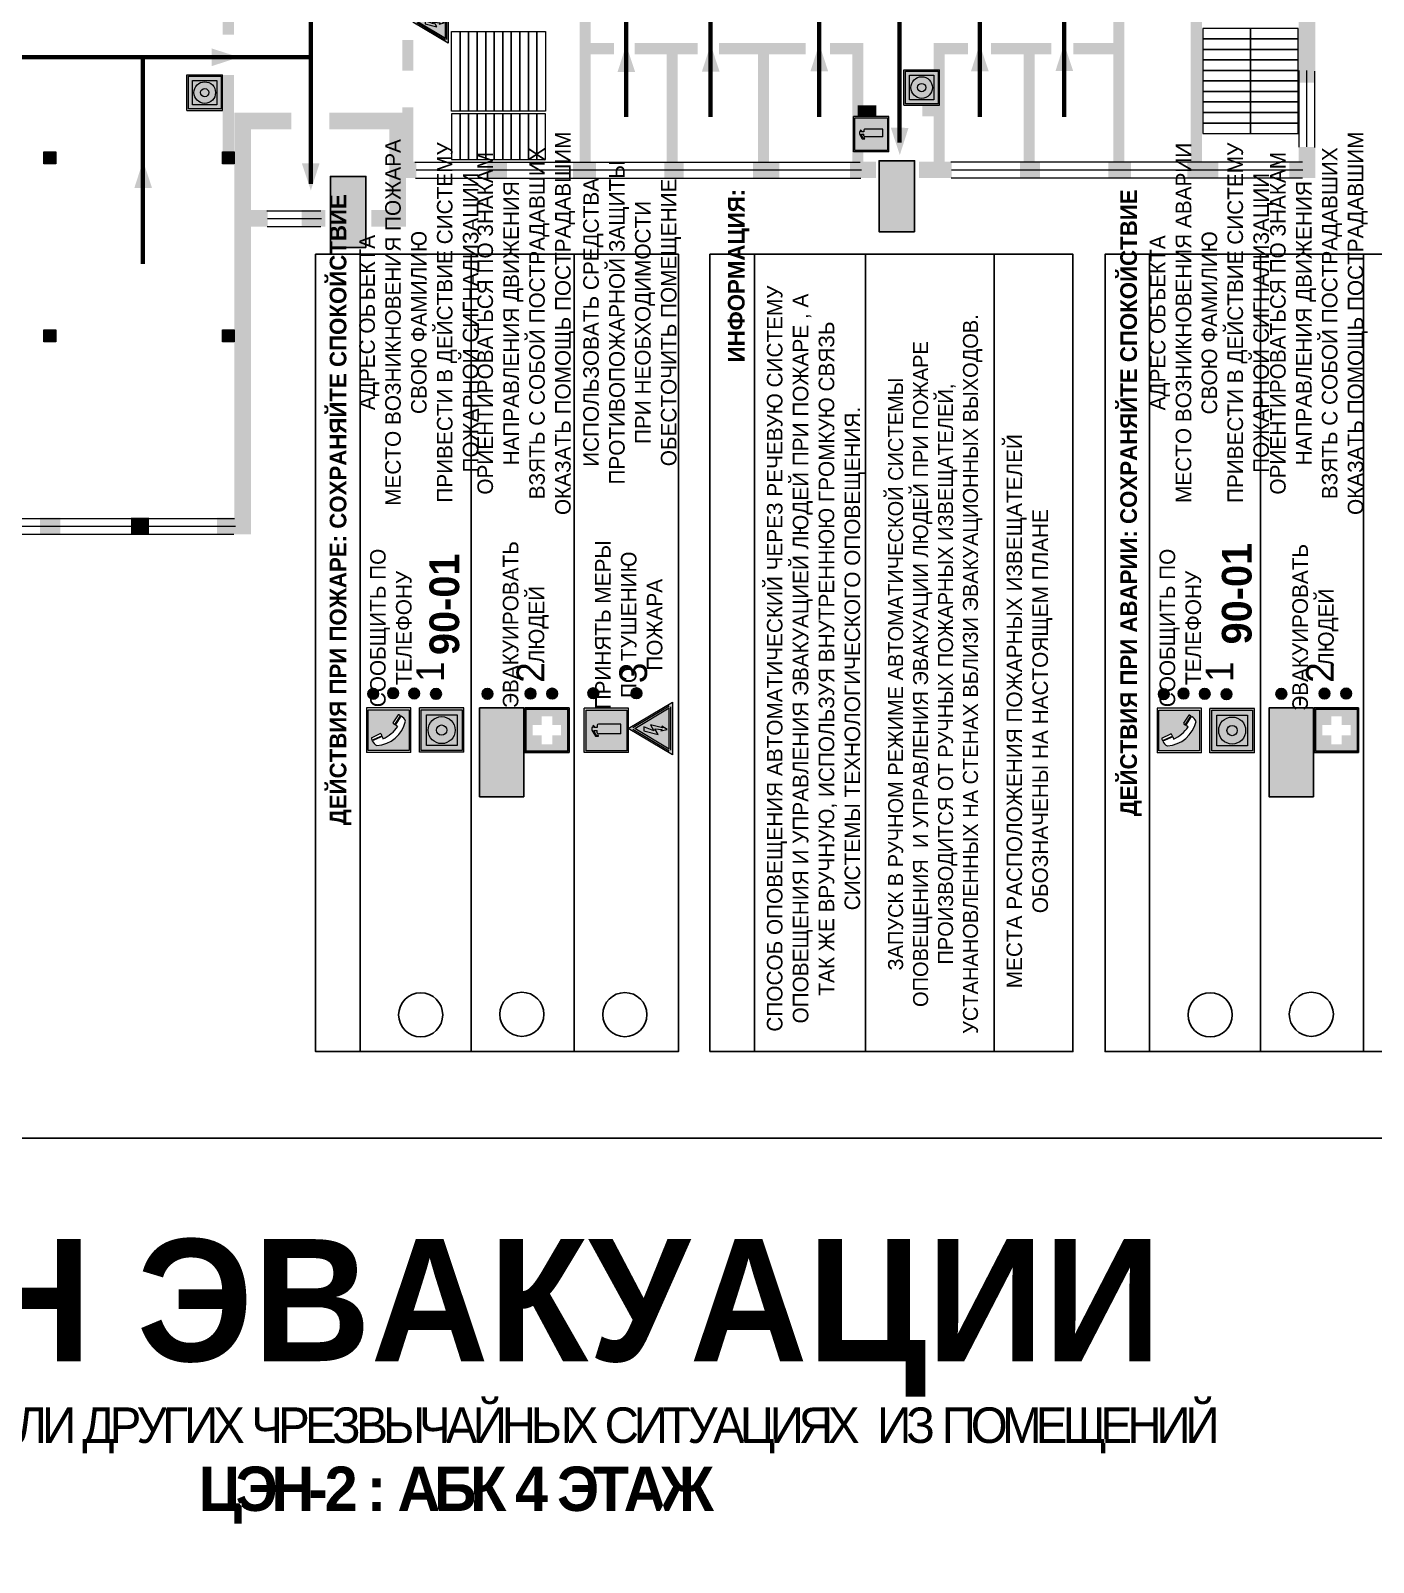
# Model space of a CAD drawing. Header units: millimetres. Extents: x 13810 to 67229, y 12374 to 21950.
# Drawn here: x 23763.9 to 24006, y 15259.1 to 15535.3 of the extents above; entities that cross this region are included whole.
import ezdxf

# ---------------------------------------------------------------- set-up
doc = ezdxf.new("R2010")
doc.units = ezdxf.units.MM
doc.layers.add('План_Штампы', color=7, linetype='Continuous')
doc.styles.add('обычный', font='arial.ttf')

# ---------------------------------------------------------------- blocks, each defined once
blk = doc.blocks.new('A$C54414219')
at = {"true_color": 0xffffff}
h = blk.add_hatch(color=7, dxfattribs=at)
h.paths.add_polyline_path([(2.39, -9.45), (2.39, -18.3), (11.23, -18.3), (11.23, -9.45)], flags=0)
h.paths.add_polyline_path([(10.71, -13.87, -1), (2.92, -13.87, -1)], flags=0)
h.paths.add_polyline_path([(8.3, -13.87, -1), (5.33, -13.87, -1)], flags=0)
h.paths.add_polyline_path([(0.41, -7.47), (0.41, -20.27), (13.21, -20.27), (13.21, -7.47)])
h.paths.add_polyline_path([(0.92, -19.77), (12.71, -19.77), (12.71, -7.98), (0.92, -7.98)], flags=16)
h.paths.add_polyline_path([(11.23, -9.45), (11.23, -18.3), (2.39, -18.3), (2.39, -9.45)], flags=0)
at = {"lineweight": 5}
h = blk.add_hatch(color=242, dxfattribs=at)
h.paths.add_polyline_path([(12.71, -7.98), (0.92, -7.98), (0.92, -19.77), (12.71, -19.77)])
h.paths.add_polyline_path([(11.23, -18.3), (2.39, -18.3), (2.39, -9.45), (11.23, -9.45)], flags=16)
h.paths.add_polyline_path([(10.71, -13.87, -1), (2.92, -13.87, -1)], flags=0)
h.paths.add_polyline_path([(8.3, -13.87, -1), (5.33, -13.87, -1)], flags=0)
at = {"true_color": 0xffffff}
h = blk.add_hatch(color=7, dxfattribs=at)
h.paths.add_polyline_path([(2.39, -9.45), (2.39, -18.3), (11.23, -18.3), (11.23, -9.45)])
h.paths.add_polyline_path([(10.71, -13.87, -1), (2.92, -13.87, -1)], flags=16)
h.paths.add_polyline_path([(8.3, -13.87, -1), (5.33, -13.87, -1)], flags=0)
at = {"lineweight": 5}
h = blk.add_hatch(color=242, dxfattribs=at)
h.paths.add_polyline_path([(2.92, -13.87, 1), (10.71, -13.87, 1)])
h.paths.add_polyline_path([(8.3, -13.87, -1), (5.33, -13.87, -1)], flags=16)
at = {"color": 242, "lineweight": 5}
for p, q in [((0.41, -20.27), (0.41, -7.47)), ((0.41, -7.47), (13.21, -7.47)), ((0.41, -7.47), (13.21, -7.47)), ((13.21, -20.27), (13.21, -7.47)), ((0.41, -20.27), (13.21, -20.27))]:
    blk.add_line(p, q, dxfattribs=at)
for points in [[(0.92, -7.98), (12.71, -7.98), (12.71, -19.77), (0.92, -19.77)], [(2.39, -9.45), (11.23, -9.45), (11.23, -18.3), (2.39, -18.3)]]:
    blk.add_lwpolyline(points, close=True, dxfattribs=at)
for radius in [3.89, 1.49]:
    blk.add_circle((6.81, -13.87), radius, dxfattribs=at)
blk = doc.blocks.new('A$C3E6D3DDE')
at = {"lineweight": 5}
h = blk.add_hatch(color=40, dxfattribs=at)
h.paths.add_polyline_path([(24.1, 1.45), (16.46, -11.35), (31.74, -11.35)])
h.paths.add_polyline_path([(24.09, -0.46), (30.03, -10.41), (18.14, -10.41)], flags=16)
h.paths.add_polyline_path([(24.54, -3.08), (23.41, -6.02), (25.13, -5.01), (24.33, -8.5), (24.82, -8.27), (23.79, -9.86), (23.4, -8.04), (23.8, -8.43), (24.04, -6.29), (22.39, -7.25), (23.44, -3.08)], flags=0)
h = blk.add_hatch(color=256, dxfattribs=at)
h.paths.add_polyline_path([(24.37, 0.03, 0.567511), (23.82, 0.03), (17.59, -10.4, 0.582454), (17.86, -10.88), (30.32, -10.88, 0.582149), (30.6, -10.4)])
h.paths.add_polyline_path([(24.09, -0.46), (18.14, -10.41), (30.03, -10.41)], flags=16)
h.paths.add_polyline_path([(24.54, -3.08), (23.41, -6.02), (25.13, -5.01), (24.33, -8.5), (24.82, -8.27), (23.79, -9.86), (23.4, -8.04), (23.8, -8.43), (24.04, -6.29), (22.39, -7.25), (23.44, -3.08)], flags=0)
h = blk.add_hatch(color=40, dxfattribs=at)
h.paths.add_polyline_path([(24.09, -0.46), (18.14, -10.41), (30.03, -10.41)])
h.paths.add_polyline_path([(24.82, -8.27), (23.79, -9.86), (23.4, -8.04), (23.8, -8.43), (24.04, -6.29), (22.39, -7.25), (23.44, -3.08), (24.54, -3.08), (23.41, -6.02), (25.13, -5.01), (24.33, -8.5)], flags=16)
at = {"color": 40, "lineweight": 5}
for p, q in [((16.46, -11.35), (24.1, 1.45)), ((24.1, 1.45), (31.74, -11.35))]:
    blk.add_line(p, q, dxfattribs=at)
at = {"lineweight": 5}
for p, q in [((17.59, -10.4), (23.82, 0.03)), ((24.37, 0.03), (30.6, -10.4)), ((18.14, -10.41), (24.09, -0.46)), ((23.44, -3.08), (22.39, -7.25)), ((23.41, -6.02), (24.54, -3.08)), ((24.54, -3.08), (23.44, -3.08)), ((24.09, -0.46), (30.03, -10.41)), ((22.39, -7.25), (24.04, -6.29)), ((23.8, -8.43), (23.4, -8.04)), ((23.4, -8.04), (23.79, -9.86)), ((25.13, -5.01), (23.41, -6.02)), ((23.79, -9.86), (24.82, -8.27)), ((24.04, -6.29), (23.8, -8.43)), ((24.33, -8.5), (25.13, -5.01)), ((24.82, -8.27), (24.33, -8.5)), ((17.86, -10.88), (30.32, -10.88)), ((18.14, -10.41), (30.03, -10.41))]:
    blk.add_line(p, q, dxfattribs=at)
at = {"color": 50, "lineweight": 5}
blk.add_line((31.74, -11.35), (16.46, -11.35), dxfattribs=at)
blk = doc.blocks.new('A$C456E1F9C')
at = {"lineweight": 5}
h = blk.add_hatch(color=242, dxfattribs=at)
h.paths.add_polyline_path([(0.51, -1.47), (0.51, -13.26), (12.29, -13.26), (12.29, -1.47)])
h.paths.add_polyline_path([(5.42, -4.95, -0.254479), (4.78, -5.4), (3.52, -2.53, -0.209735), (4.23, -2.4)], flags=16)
h.paths.add_polyline_path([(8.53, -8.6), (10.87, -10.17), (10.54, -10.76), (8.03, -9.13, -0.192251)], flags=16)
h.paths.add_polyline_path([(4.61, -5.49, 0.005518), (3.87, -5.72, 0.128647), (7.49, -10.01, 0.00809), (7.83, -9.33), (10.47, -10.97, -0.16736), (8.99, -12.25, -0.327862), (1.95, -3.95, -0.166952), (3.36, -2.62)], flags=16)
at = {"color": 242, "lineweight": 5}
for p, q in [((0, -13.77), (0, -0.97)), ((12.8, -0.97), (0, -0.97)), ((4.61, -5.49), (3.36, -2.62)), ((3.52, -2.53), (4.78, -5.4)), ((4.23, -2.4), (5.42, -4.95)), ((12.8, -13.77), (12.8, -0.97)), ((10.81, -10.12), (8.53, -8.6)), ((7.83, -9.33), (10.47, -10.97)), ((8.03, -9.13), (10.54, -10.76)), ((10.54, -10.76), (10.8, -10.3)), ((10.8, -10.3), (10.81, -10.12)), ((0, -13.77), (12.8, -13.77))]:
    blk.add_line(p, q, dxfattribs=at)
blk.add_lwpolyline([(0.51, -1.47), (12.29, -1.47), (12.29, -13.26), (0.51, -13.26)], close=True, dxfattribs=at)
for centre, radius, start, end in [((4.59, -5.34), 2.99, 114.2845, 152.1974), ((11.12, -3.31), 9.19, 183.9915, 256.6009), ((4.02, -3.27), 0.891, 76.3284, 123.7092), ((14.98, -39.1), 35.17, 107.1487, 108.4135), ((13.86, -0.94), 11.08, 205.5536, 234.8762), ((4.68, -4.59), 0.824, 276.9621, 334.0723), ((8.94, -9.5), 0.989, 114.4092, 157.9388), ((-13.31, 0.8), 23.44, 332.5487, 334.4027), ((7.87, -9.46), 3, 291.9291, 329.9329)]:
    blk.add_arc(centre, radius, start, end, dxfattribs=at)
blk = doc.blocks.new('A$C32E8229D')
at = {"true_color": 0xffffff}
blk.add_hatch(color=7, dxfattribs=at).paths.add_polyline_path([(0, 0), (0, -8), (16, -8), (16, 0)])
h = blk.add_hatch(color=126)
h.paths.add_polyline_path([(0.2, -0.2), (15.8, -0.2), (15.8, -7.8), (0.2, -7.8)])
h.paths.add_polyline_path([(13.49, -2.05), (12.08, -2.05), (11.37, -2.63, 0.162397), (11.29, -2.84), (11.29, -3.63), (10.35, -3.63), (10.35, -4.05), (11.68, -4.05), (11.68, -3.48), (12.26, -4.28), (11.29, -5.1), (11.29, -6.78), (11.85, -6.78), (11.85, -5.44), (12.8, -4.64), (12.8, -5.94), (14.46, -5.94), (14.46, -5.39), (13.45, -5.39), (13.45, -3.97), (12.46, -2.59), (13.15, -2.59), (13.69, -3.34), (14.18, -3)], flags=16)
h.paths.add_polyline_path([(10.74, -1.82, 1), (11.8, -1.82, 1)], flags=16)
h.paths.add_polyline_path([(9.39, -3.59), (5.99, -3.59), (6.56, -3.03), (5.91, -3.03), (5.1, -3.83), (5.91, -4.64), (6.56, -4.64), (5.99, -4.09), (9.39, -4.09)], flags=16)
h.paths.add_polyline_path([(4.29, -1.08), (1.72, -1.08), (1.72, -6.6), (4.29, -6.6)], flags=16)
at = {"color": 126}
blk.add_lwpolyline([(16, -8), (0, -8), (0, 0), (16, 0)], close=True, dxfattribs=at)
blk = doc.blocks.new('A$C18900ED3')
h = blk.add_hatch(color=126)
h.paths.add_polyline_path([(-0.18, -0.18), (-7.02, -0.18), (-7.02, -7.02), (-0.18, -7.02)])
h.paths.add_polyline_path([(-5.89, -4.46), (-5.89, -2.77), (-4.46, -2.77), (-4.46, -1.31), (-2.77, -1.31), (-2.77, -2.77), (-1.33, -2.77), (-1.33, -4.46), (-2.77, -4.46), (-2.77, -5.89), (-4.46, -5.89), (-4.46, -4.46)], flags=16)
at = {"color": 126}
for p, q in [((-7.2, 0), (-7.2, -7.2)), ((0, 0), (-7.2, 0)), ((0, -7.2), (0, 0)), ((-7.02, -7.02), (-7.02, -0.18)), ((-7.02, -0.18), (-0.18, -0.18)), ((-0.18, -0.18), (-0.18, -7.02)), ((-7.2, -7.2), (0, -7.2)), ((-0.18, -7.02), (-7.02, -7.02))]:
    blk.add_line(p, q, dxfattribs=at)
blk = doc.blocks.new('A$C3AD82952')
at = {"true_color": 0xf5f5ff}
h = blk.add_hatch(color=7, dxfattribs=at)
h.dxf.hatch_style = 1
h.paths.add_polyline_path([(8.21, 8.73, 0.414214), (7.89, 9.05), (7.22, 9.05), (7.22, 9.92), (7.59, 9.92, 1), (7.57, 10.36), (7.22, 10.36), (7.22, 10.6), (6.43, 10.6), (6.43, 10.36), (6.01, 10.36), (4.74, 9.59), (4.74, 8.69), (4.98, 8.73), (4.98, 9.26), (6.12, 9.91), (6.43, 9.91), (6.43, 9.05), (5.76, 9.05, 0.414214), (5.44, 8.73), (5.44, 2.2), (8.21, 2.2)], flags=0)
h.paths.add_polyline_path([(12.8, 12.8), (0, 12.8), (0, 0), (12.8, 0)])
h.paths.add_polyline_path([(0.51, 12.29), (12.29, 12.29), (12.29, 0.51), (0.51, 0.51)], flags=16)
h.paths.add_polyline_path([(4.74, 9.59), (6.01, 10.36), (6.43, 10.36), (6.43, 10.6), (7.22, 10.6), (7.22, 10.36), (7.59, 10.36, -0.94586), (7.59, 9.92), (7.22, 9.92), (7.22, 9.05), (7.89, 9.05, -0.414214), (8.21, 8.73), (8.21, 2.2), (5.44, 2.2), (5.44, 8.73, -0.414214), (5.76, 9.05), (6.43, 9.05), (6.43, 9.91), (6.12, 9.91), (4.98, 9.26), (4.98, 8.73), (4.74, 8.69)], flags=0)
h = blk.add_hatch(color=242)
h.dxf.hatch_style = 1
h.paths.add_polyline_path([(12.29, 12.29), (0.51, 12.29), (0.51, 0.51), (12.29, 0.51)])
h.paths.add_polyline_path([(4.74, 8.69), (4.74, 9.59), (6.01, 10.36), (6.43, 10.36), (6.43, 10.6), (7.22, 10.6), (7.22, 10.36), (7.59, 10.36, -0.94586), (7.59, 9.92), (7.22, 9.92), (7.22, 9.05), (7.89, 9.05, -0.414214), (8.21, 8.73), (8.21, 2.2), (5.44, 2.2), (5.44, 8.73, -0.414214), (5.76, 9.05), (6.43, 9.05), (6.43, 9.91), (6.12, 9.91), (4.98, 9.26), (4.98, 8.73)], flags=16)
h = blk.add_hatch(color=7, dxfattribs=at)
h.dxf.hatch_style = 1
h.paths.add_polyline_path([(8.21, 8.73, 0.414214), (7.89, 9.05), (7.22, 9.05), (7.22, 9.92), (7.59, 9.92, 1), (7.57, 10.36), (7.22, 10.36), (7.22, 10.6), (6.43, 10.6), (6.43, 10.36), (6.01, 10.36), (4.74, 9.59), (4.74, 8.69), (4.98, 8.73), (4.98, 9.26), (6.12, 9.91), (6.43, 9.91), (6.43, 9.05), (5.76, 9.05, 0.414214), (5.44, 8.73), (5.44, 2.2), (8.21, 2.2)])
at = {"color": 242, "lineweight": 5}
for p, q in [((0, 0), (0, 12.8)), ((0, 12.8), (12.8, 12.8)), ((6.01, 10.36), (4.74, 9.59)), ((4.74, 9.59), (4.74, 8.69)), ((4.98, 9.26), (6.12, 9.91)), ((4.98, 8.73), (4.98, 9.26)), ((5.76, 9.05), (6.43, 9.05)), ((6.01, 10.36), (6.43, 10.36)), ((6.12, 9.91), (6.43, 9.91)), ((7.22, 10.6), (6.43, 10.6)), ((6.43, 10.6), (6.43, 10.36)), ((6.43, 9.91), (6.43, 9.05)), ((7.22, 10.36), (7.22, 10.6)), ((7.59, 10.36), (7.22, 10.36)), ((7.22, 9.05), (7.22, 9.92)), ((7.59, 9.92), (7.22, 9.92)), ((7.89, 9.05), (7.22, 9.05)), ((12.8, 0), (12.8, 12.8)), ((4.74, 8.69), (4.98, 8.73)), ((5.44, 2.2), (5.44, 8.73)), ((8.21, 2.2), (8.21, 8.73)), ((0, 0), (12.8, 0)), ((5.44, 2.2), (8.21, 2.2))]:
    blk.add_line(p, q, dxfattribs=at)
blk.add_lwpolyline([(0.51, 12.29), (12.29, 12.29), (12.29, 0.51), (0.51, 0.51)], close=True, dxfattribs=at)
for centre, radius, start, end in [((5.76, 8.73), 0.32, 90, 180), ((7.58, 10.14), 0.223, 273.1875, 86.8125), ((7.89, 8.73), 0.32, 0, 90)]:
    blk.add_arc(centre, radius, start, end, dxfattribs=at)
blk = doc.blocks.new('A$C7B4425F7')
at = {"true_color": 0xffffff}
blk.add_hatch(color=7, dxfattribs=at).paths.add_polyline_path([(0, 0), (-16, 0), (-16, -8), (0, -8)])
h = blk.add_hatch(color=126)
h.paths.add_polyline_path([(-0.2, -0.2), (-15.8, -0.2), (-15.8, -7.8), (-0.2, -7.8)])
h.paths.add_polyline_path([(-11.76, -2.03), (-11.76, -3.66), (-11.17, -3.66, -0.568275), (-11.17, -6.18), (-12.58, -6.18), (-12.58, -2.03)], flags=16)
h.paths.add_polyline_path([(-13.33, -4.12, -0.495768), (-13.59, -6.18), (-15.03, -6.18), (-15.03, -2.03), (-13.59, -2.03, -0.487973)], flags=16)
h.paths.add_polyline_path([(-10.25, -2.03), (-9.48, -2.03), (-9.48, -6.18), (-10.25, -6.18)], flags=16)
h.paths.add_polyline_path([(-13.84, -3.69), (-14.24, -3.69), (-14.24, -3.03), (-13.9, -3.03, -0.692621)], flags=0)
h.paths.add_polyline_path([(-9.15, -2.03), (-8.4, -2.03), (-8.04, -3.07), (-7.68, -2.03), (-6.93, -2.03), (-7.64, -4.1), (-6.93, -6.18), (-7.68, -6.18), (-8.04, -5.14), (-8.4, -6.18), (-9.15, -6.18), (-8.44, -4.1)], flags=16)
h.paths.add_polyline_path([(-11.76, -4.46), (-11.42, -4.46, -0.692621), (-11.36, -5.12), (-11.76, -5.12)], flags=0)
h.paths.add_polyline_path([(-13.9, -5.2), (-14.24, -5.2), (-14.24, -4.55), (-13.84, -4.55, -0.708038)], flags=0)
edge = h.paths.add_edge_path(flags=16)
edge.add_ellipse((-5.51, -4.08), major_axis=(0, 2.05), ratio=0.586184, start_angle=0, end_angle=360)
edge = h.paths.add_edge_path(flags=0)
edge.add_ellipse((-5.51, -4.08), major_axis=(0, 1.14), ratio=0.454828, start_angle=0, end_angle=360)
h.paths.add_polyline_path([(-4.13, -4.96, 0.377264), (-3.48, -4.52, 0.0555), (-3.16, -2.03), (-1.66, -2.03), (-1.66, -4.96), (-0.96, -4.96), (-0.96, -7.01), (-1.75, -7.01), (-1.75, -6.18), (-3.3, -6.18), (-3.3, -7.02), (-4.13, -7.02)], flags=16)
h.paths.add_polyline_path([(-2.73, -2.91), (-2.28, -2.91), (-2.28, -4.96), (-3.05, -4.96, 0.079136)], flags=0)
at = {"color": 126}
blk.add_lwpolyline([(-16, -8), (0, -8), (0, 0), (-16, 0)], close=True, dxfattribs=at)

msp = doc.modelspace()

# ---------------------------------------------------------------- hatches: boundary and pattern name
at = {"lineweight": 0}
h = msp.add_hatch(color=256, dxfattribs=at)
h.dxf.hatch_style = 1
h.paths.add_polyline_path([(23768.42, 15513.45), (23766.27, 15513.45), (23766.27, 15511.29), (23768.42, 15511.29)])
h = msp.add_hatch(color=256, dxfattribs=at)
h.dxf.hatch_style = 1
h.paths.add_polyline_path([(23800.6, 15513.45), (23798.44, 15513.45), (23798.44, 15511.29), (23800.6, 15511.29)])
h = msp.add_hatch(color=256, dxfattribs=at)
h.dxf.hatch_style = 1
h.paths.add_polyline_path([(23768.42, 15481.35), (23766.27, 15481.35), (23766.27, 15479.2), (23768.42, 15479.2)])
h = msp.add_hatch(color=256, dxfattribs=at)
h.dxf.hatch_style = 1
h.paths.add_polyline_path([(23800.6, 15481.35), (23798.44, 15481.35), (23798.44, 15479.2), (23800.6, 15479.2)])
h = msp.add_hatch(color=256, dxfattribs=at)
h.dxf.hatch_style = 1
h.paths.add_polyline_path([(23825.65, 15414.77, 1), (23825.65, 15416.7, 1)])
h = msp.add_hatch(color=256, dxfattribs=at)
h.dxf.hatch_style = 1
h.paths.add_polyline_path([(23829.23, 15414.88, 1), (23829.23, 15416.81, 1)])
h = msp.add_hatch(color=256, dxfattribs=at)
h.dxf.hatch_style = 1
h.paths.add_polyline_path([(23833.04, 15414.84, 1), (23833.04, 15416.77, 1)])
h = msp.add_hatch(color=256, dxfattribs=at)
h.dxf.hatch_style = 1
h.paths.add_polyline_path([(23836.97, 15414.76, 1), (23836.97, 15416.69, 1)])
h = msp.add_hatch(color=256, dxfattribs=at)
h.dxf.hatch_style = 1
h.paths.add_polyline_path([(23846.24, 15414.77, 1), (23846.24, 15416.7, 1)])
h = msp.add_hatch(color=256, dxfattribs=at)
h.dxf.hatch_style = 1
h.paths.add_polyline_path([(23854.02, 15414.81, 1), (23854.02, 15416.74, 1)])
h = msp.add_hatch(color=256, dxfattribs=at)
h.dxf.hatch_style = 1
h.paths.add_polyline_path([(23857.92, 15414.8, 1), (23857.92, 15416.73, 1)])
h = msp.add_hatch(color=256, dxfattribs=at)
h.dxf.hatch_style = 1
h.paths.add_polyline_path([(23865.34, 15414.86, 1), (23865.34, 15416.79, 1)])
h = msp.add_hatch(color=256, dxfattribs=at)
h.dxf.hatch_style = 1
h.paths.add_polyline_path([(23873.11, 15414.87, 1), (23873.11, 15416.8, 1)])
h = msp.add_hatch(color=256, dxfattribs=at)
h.dxf.hatch_style = 1
h.paths.add_polyline_path([(23968.2, 15414.71, 1), (23968.2, 15416.64, 1)])
h = msp.add_hatch(color=256, dxfattribs=at)
h.dxf.hatch_style = 1
h.paths.add_polyline_path([(23971.78, 15414.81, 1), (23971.78, 15416.74, 1)])
h = msp.add_hatch(color=256, dxfattribs=at)
h.dxf.hatch_style = 1
h.paths.add_polyline_path([(23975.59, 15414.77, 1), (23975.59, 15416.71, 1)])
h = msp.add_hatch(color=256, dxfattribs=at)
h.dxf.hatch_style = 1
h.paths.add_polyline_path([(23979.52, 15414.69, 1), (23979.52, 15416.62, 1)])
h = msp.add_hatch(color=256, dxfattribs=at)
h.dxf.hatch_style = 1
h.paths.add_polyline_path([(23989.41, 15414.78, 1), (23989.41, 15416.71, 1)])
h = msp.add_hatch(color=256, dxfattribs=at)
h.dxf.hatch_style = 1
h.paths.add_polyline_path([(23997.19, 15414.82, 1), (23997.19, 15416.75, 1)])
h = msp.add_hatch(color=256, dxfattribs=at)
h.dxf.hatch_style = 1
h.paths.add_polyline_path([(24001.09, 15414.81, 1), (24001.09, 15416.74, 1)])

# ---------------------------------------------------------------- linework, layer by layer
at = {"color": 126, "lineweight": 0, "true_color": 0x008754}
for points in [[(23537.02, 15730.63), (24137.02, 15730.63), (24137.02, 15335.63), (23537.02, 15335.63)], [(23537.02, 15335.63), (24137.02, 15335.63), (24137.02, 14940.63), (23537.02, 14940.63)]]:
    msp.add_lwpolyline(points, close=True, dxfattribs=at)
at = {"color": 126, "lineweight": 100, "true_color": 0x008754}
for points in [[(23870.04, 15567.82), (23814.4, 15567.82), (23814.4, 15507.71)], [(23920.53, 15515.15), (23920.53, 15539.13), (23871.25, 15539.13), (23871.25, 15519.79)], [(23886.47, 15539.13), (23886.47, 15519.79)], [(23906.06, 15539.13), (23906.06, 15519.79)], [(23935.02, 15539.13), (23935.02, 15519.79)], [(23950.23, 15539.13), (23950.23, 15519.79)], [(23752.44, 15493.25), (23752.44, 15530.53), (23814.4, 15530.53), (23814.4, 15530.53)], [(23784.13, 15530.53), (23784.13, 15493.25)]]:
    msp.add_lwpolyline(points, dxfattribs=at)
at = {"lineweight": 0}
for points, const_width in [([(23863.88, 15544.9), (23863.88, 15509.46), (23863.88, 15532.06), (23869.05, 15532.06)], 2), ([(23974.08, 15544.9), (23974.08, 15509.08)], 2), ([(23764.11, 15544.43), (23799.52, 15544.43), (23799.52, 15534.61)], 2), ([(23951.91, 15532.06), (23960.1, 15532.06), (23960.1, 15537.02), (23960.1, 15510.21)], 2), ([(23994.01, 15538.43), (23994.01, 15525.92)], 3), ([(23831.88, 15533.64), (23831.88, 15528.08)], 2), ([(23872.82, 15532.06), (23884.13, 15532.06)], 2), ([(23879.55, 15532.06), (23879.55, 15510.21)], 2), ([(23887.99, 15532.06), (23903.61, 15532.06)], 2), ([(23896.03, 15532.06), (23896.03, 15510.21)], 2), ([(23908, 15532.06), (23913.03, 15532.06), (23913.03, 15509.73)], 2), ([(23924.66, 15520.84), (23927.72, 15520.84), (23927.72, 15509.7), (23927.72, 15532.06), (23932.93, 15532.06)], 2), ([(23937.07, 15532.06), (23947.96, 15532.06)], 2), ([(23943.95, 15532.06), (23943.95, 15510.51)], 2), ([(23799.52, 15527.32), (23799.52, 15512.6)], 2), ([(23831.88, 15521.5), (23831.88, 15510.71)], 2), ([(23913.03, 15520.84), (23916.38, 15520.84)], 2), ([(23806.59, 15501.46), (23802.13, 15501.46), (23802.13, 15519.02), (23810.9, 15519.02)], 3), ([(23817.74, 15519.02), (23830.03, 15519.02), (23830.03, 15510.21)], 3), ([(23994.01, 15514.33), (23994.01, 15510.21), (23990.87, 15510.21)], 3), ([(23833.4, 15510.21), (23830.03, 15510.21), (23830.03, 15501.46), (23825.31, 15501.46)], 3), ([(23849.78, 15510.21), (23846.21, 15510.21)], 3), ([(23865.84, 15510.21), (23861.7, 15510.21)], 3), ([(23881.62, 15510.21), (23878.14, 15510.21)], 3), ([(23898.88, 15510.21), (23894.16, 15510.21)], 3), ([(23916.3, 15510.21), (23911.62, 15510.21)], 3), ([(23929.93, 15510.21), (23924.04, 15510.21)], 3), ([(23945.9, 15510.21), (23942.27, 15510.21)], 3), ([(23962.27, 15510.21), (23958.23, 15510.21)], 3), ([(23978.02, 15510.21), (23972.43, 15510.21)], 3), ([(23802.13, 15501.46), (23802.13, 15445.97), (23797.45, 15445.97)], 3), ([(23817.01, 15501.46), (23812.77, 15501.46)], 3), ([(23769.25, 15445.97), (23765.58, 15445.97)], 3), ([(23785.2, 15445.97), (23781.96, 15445.97)], 3)]:
    msp.add_lwpolyline(points, dxfattribs=dict(at, const_width=const_width))
for points in [[(23839.77, 15535.18), (23841.31, 15535.18), (23841.31, 15520.77), (23839.77, 15520.77)], [(23841.31, 15535.18), (23842.85, 15535.18), (23842.85, 15520.77), (23841.31, 15520.77)], [(23842.85, 15535.18), (23844.39, 15535.18), (23844.39, 15520.77), (23842.85, 15520.77)], [(23844.39, 15535.18), (23845.93, 15535.18), (23845.93, 15520.77), (23844.39, 15520.77)], [(23845.93, 15535.18), (23847.47, 15535.18), (23847.47, 15520.77), (23845.93, 15520.77)], [(23847.47, 15535.18), (23849.01, 15535.18), (23849.01, 15520.77), (23847.47, 15520.77)], [(23849.01, 15535.18), (23850.55, 15535.18), (23850.55, 15520.77), (23849.01, 15520.77)], [(23850.55, 15535.18), (23852.09, 15535.18), (23852.09, 15520.77), (23850.55, 15520.77)], [(23852.09, 15535.18), (23853.64, 15535.18), (23853.64, 15520.77), (23852.09, 15520.77)], [(23853.64, 15535.18), (23855.18, 15535.18), (23855.18, 15520.77), (23853.64, 15520.77)], [(23855.18, 15535.18), (23856.72, 15535.18), (23856.72, 15520.77), (23855.18, 15520.77)], [(23975.25, 15533.82), (23983.85, 15533.82), (23983.85, 15535.72), (23975.25, 15535.72)], [(23983.85, 15533.82), (23992.44, 15533.82), (23992.44, 15535.72), (23983.85, 15535.72)], [(23975.25, 15531.92), (23983.85, 15531.92), (23983.85, 15533.82), (23975.25, 15533.82)], [(23975.25, 15530.02), (23983.85, 15530.02), (23983.85, 15531.92), (23975.25, 15531.92)], [(23983.85, 15531.92), (23992.44, 15531.92), (23992.44, 15533.82), (23983.85, 15533.82)], [(23983.85, 15530.02), (23992.44, 15530.02), (23992.44, 15531.92), (23983.85, 15531.92)], [(23975.25, 15528.13), (23983.85, 15528.13), (23983.85, 15530.02), (23975.25, 15530.02)], [(23983.85, 15528.13), (23992.44, 15528.13), (23992.44, 15530.02), (23983.85, 15530.02)], [(23975.25, 15526.23), (23983.85, 15526.23), (23983.85, 15528.13), (23975.25, 15528.13)], [(23983.85, 15526.23), (23992.44, 15526.23), (23992.44, 15528.13), (23983.85, 15528.13)], [(23975.25, 15524.33), (23983.85, 15524.33), (23983.85, 15526.23), (23975.25, 15526.23)], [(23975.25, 15522.44), (23983.85, 15522.44), (23983.85, 15524.33), (23975.25, 15524.33)], [(23983.85, 15524.33), (23992.44, 15524.33), (23992.44, 15526.23), (23983.85, 15526.23)], [(23983.85, 15522.44), (23992.44, 15522.44), (23992.44, 15524.33), (23983.85, 15524.33)], [(23975.25, 15520.54), (23983.85, 15520.54), (23983.85, 15522.44), (23975.25, 15522.44)], [(23983.85, 15520.54), (23992.44, 15520.54), (23992.44, 15522.44), (23983.85, 15522.44)], [(23839.77, 15512.07), (23841.31, 15512.07), (23841.31, 15520.33), (23839.77, 15520.33)], [(23841.31, 15512.07), (23842.85, 15512.07), (23842.85, 15520.33), (23841.31, 15520.33)], [(23842.85, 15512.07), (23844.39, 15512.07), (23844.39, 15520.33), (23842.85, 15520.33)], [(23844.39, 15512.07), (23845.93, 15512.07), (23845.93, 15520.33), (23844.39, 15520.33)], [(23845.93, 15512.07), (23847.47, 15512.07), (23847.47, 15520.33), (23845.93, 15520.33)], [(23847.47, 15512.07), (23849.01, 15512.07), (23849.01, 15520.33), (23847.47, 15520.33)], [(23849.01, 15512.07), (23850.55, 15512.07), (23850.55, 15520.33), (23849.01, 15520.33)], [(23850.55, 15512.07), (23852.09, 15512.07), (23852.09, 15520.33), (23850.55, 15520.33)], [(23852.09, 15512.07), (23853.64, 15512.07), (23853.64, 15520.33), (23852.09, 15520.33)], [(23853.64, 15512.07), (23855.18, 15512.07), (23855.18, 15520.33), (23853.64, 15520.33)], [(23855.18, 15512.07), (23856.72, 15512.07), (23856.72, 15520.33), (23855.18, 15520.33)], [(23975.25, 15518.64), (23983.85, 15518.64), (23983.85, 15520.54), (23975.25, 15520.54)], [(23975.25, 15516.74), (23983.85, 15516.74), (23983.85, 15518.64), (23975.25, 15518.64)], [(23983.85, 15518.64), (23992.44, 15518.64), (23992.44, 15520.54), (23983.85, 15520.54)], [(23983.85, 15516.74), (23992.44, 15516.74), (23992.44, 15518.64), (23983.85, 15518.64)], [(23766.27, 15513.45), (23768.42, 15513.45), (23768.42, 15511.29), (23766.27, 15511.29)], [(23798.44, 15513.45), (23800.6, 15513.45), (23800.6, 15511.29), (23798.44, 15511.29)], [(23766.27, 15481.35), (23768.42, 15481.35), (23768.42, 15479.2), (23766.27, 15479.2)], [(23798.44, 15481.35), (23800.6, 15481.35), (23800.6, 15479.2), (23798.44, 15479.2)]]:
    msp.add_lwpolyline(points, close=True, dxfattribs=at)
for points in [[(23992.62, 15514.3), (23992.62, 15528.09)], [(23994.01, 15514.33), (23994.01, 15528.12)], [(23995.43, 15514.22), (23995.43, 15528)], [(23833.15, 15511.61), (23913.46, 15511.61)], [(23833.4, 15510.21), (23913.71, 15510.21)], [(23929.83, 15511.65), (23993.2, 15511.65)], [(23929.93, 15510.21), (23993.3, 15510.21)], [(23833.29, 15508.71), (23913.6, 15508.71)], [(23929.88, 15508.74), (23993.24, 15508.74)], [(23806.48, 15502.79), (23816.2, 15502.79)], [(23806.5, 15500.02), (23816.22, 15500.02)], [(23806.59, 15501.46), (23816.32, 15501.46)], [(23640.42, 15447.35), (23800.61, 15447.35)], [(23640.34, 15444.54), (23800.54, 15444.54)], [(23640.6, 15445.97), (23800.79, 15445.97)]]:
    msp.add_lwpolyline(points, dxfattribs=at)
for points in [[(23823.29, 15351.23), (23823.29, 15495), (23815.24, 15495), (23815.24, 15351.23)], [(23823.29, 15351.23), (23823.29, 15495), (23880.69, 15495), (23880.69, 15351.23)], [(23965.66, 15351.23), (23965.66, 15495), (23957.61, 15495), (23957.61, 15351.23)], [(23965.66, 15351.23), (23965.66, 15495), (24023.06, 15495), (24023.06, 15351.23)]]:
    msp.add_lwpolyline(points, close=True)
for points in [[(23843.29, 15409.65), (23843.29, 15351.23), (23843.29, 15495)], [(23861.86, 15409.65), (23861.86, 15351.23), (23861.86, 15495)], [(23985.66, 15409.65), (23985.66, 15351.23), (23985.66, 15495)], [(24004.23, 15409.65), (24004.23, 15351.23), (24004.23, 15495)]]:
    msp.add_lwpolyline(points)
at = {"color": 0}
msp.add_lwpolyline([(23886.36, 15351.23), (23886.36, 15495), (23951.81, 15495), (23951.81, 15351.23)], close=True, dxfattribs=at)
for points in [[(23894.41, 15351.23), (23894.41, 15495)], [(23914.4, 15351.23), (23914.4, 15495)], [(23937.65, 15351.23), (23937.65, 15495)]]:
    msp.add_lwpolyline(points, dxfattribs=at)
for centre, radius in [((23825.65, 15415.74), 0.966), ((23829.23, 15415.84), 0.966), ((23833.04, 15415.8), 0.966), ((23836.97, 15415.72), 0.966), ((23846.24, 15415.73), 0.966), ((23854.02, 15415.77), 0.966), ((23857.92, 15415.77), 0.966), ((23865.34, 15415.83), 0.966), ((23873.11, 15415.83), 0.966), ((23968.2, 15415.67), 0.966), ((23971.78, 15415.78), 0.966), ((23975.59, 15415.74), 0.966), ((23979.52, 15415.66), 0.966), ((23989.41, 15415.74), 0.966), ((23997.19, 15415.78), 0.966), ((24001.09, 15415.78), 0.966), ((23834.21, 15357.86), 3.98), ((23852.44, 15357.95), 3.98), ((23871.02, 15357.89), 3.98), ((23976.58, 15357.86), 3.98), ((23994.81, 15357.95), 3.98)]:
    msp.add_circle(centre, radius)
at = {"layer": 'План_Штампы', "color": 126, "true_color": 0x008754}
for points in [[(23796.53, 15528.9), (23796.54, 15532.09), (23801.44, 15530.52)], [(23872.89, 15527.82), (23869.7, 15527.82), (23871.27, 15532.72)], [(23888.11, 15527.9), (23884.92, 15527.91), (23886.5, 15532.81)], [(23907.69, 15527.98), (23904.5, 15527.99), (23906.07, 15532.88)], [(23936.63, 15527.97), (23933.44, 15527.98), (23935.02, 15532.87)], [(23951.87, 15528.02), (23948.68, 15528.03), (23950.25, 15532.92)], [(23918.99, 15517.79), (23922.18, 15517.78), (23920.61, 15512.89)], [(23785.76, 15506.92), (23782.57, 15506.92), (23784.15, 15511.82)], [(23812.78, 15511.38), (23815.97, 15511.38), (23814.4, 15506.48)]]:
    msp.add_solid(points, dxfattribs=at)

# ---------------------------------------------------------------- block references
at = {"rotation": 90}
for name, p, xscale, yscale, zscale in [('A$C3E6D3DDE', (23833.5, 15524.8), 0.5, 0.5, 0.5), ('A$C3AD82952', (23918.63, 15513.43), 0.5, 0.5, 0.5), ('A$C456E1F9C', (23823.83, 15405.18), 0.625, 0.625, 0.625), ('A$C54414219', (23829.32, 15404.93), 0.625, 0.625, 0.625), ('A$C18900ED3', (23852.97, 15413.18), 1.111111111007631, 1.111111111007631, 1.111111111007631), ('A$C3E6D3DDE', (23872.51, 15394.42), 0.625, 0.625, 0.625), ('A$C18900ED3', (23995.34, 15413.18), 1.111111111007631, 1.111111111007631, 1.111111111007631), ('A$C3AD82952', (23871.7, 15405.13), 0.625, 0.625, 0.625), ('A$C456E1F9C', (23966.38, 15405.12), 0.625, 0.625, 0.625), ('A$C54414219', (23971.87, 15404.86), 0.625, 0.625, 0.625)]:
    msp.add_blockref(name, p, dxfattribs=dict(at, xscale=xscale, yscale=yscale, zscale=zscale))
at = {"xscale": 0.5, "yscale": 0.5, "zscale": 0.5}
for p in [(23791.86, 15531.07), (23921.15, 15531.98)]:
    msp.add_blockref('A$C54414219', p, dxfattribs=at)
at = {"xscale": -1, "rotation": 90}
for p in [(23844.82, 15413.18), (23987.19, 15413.18)]:
    msp.add_blockref('A$C32E8229D', p, dxfattribs=at)
at = {"layer": 'План_Штампы', "xscale": 0.8, "yscale": 0.8, "zscale": 0.8, "rotation": 90}
for p in [(23916.86, 15511.85), (23817.92, 15509.02)]:
    msp.add_blockref('A$C7B4425F7', p, dxfattribs=at)

# ---------------------------------------------------------------- texts
at = {"lineweight": 0, "attachment_point": 5, "rotation": 90, "style": 'обычный'}
for s, insert, char_height, width in [('\\pi-8.4,l8.4,t8.4;{\\fProxima Nova Rg|b0|i0|c204|p2;АДРЕС ОБЪЕКТА\\PМЕСТО ВОЗНИКНОВЕНИЯ ПОЖАРА \\PСВОЮ ФАМИЛИЮ\\PПРИВЕСТИ В ДЕЙСТВИЕ СИСТЕМУ \\PПОЖАРНОЙ СИГНАЛИЗАЦИИ}', (23834.28, 15482.69), 2.8, 126.6484), ('\\pi-8.4,l8.4,t8.4;{\\fProxima Nova Rg|b0|i0|c204|p2;ОРИЕНТИРОВАТЬСЯ ПО ЗНАКАМ \\PНАПРАВЛЕНИЯ ДВИЖЕНИЯ\\PВЗЯТЬ С СОБОЙ ПОСТРАДАВШИХ\\PОКАЗАТЬ ПОМОЩЬ ПОСТРАДАВШИМ}', (23853.25, 15482.54), 2.8, 126.6484), ('\\pi-8.4,l8.4,t8.4;{\\fProxima Nova Rg|b0|i0|c204|p2;ОРИЕНТИРОВАТЬСЯ ПО ЗНАКАМ \\PНАПРАВЛЕНИЯ ДВИЖЕНИЯ\\PВЗЯТЬ С СОБОЙ ПОСТРАДАВШИХ\\PОКАЗАТЬ ПОМОЩЬ ПОСТРАДАВШИМ}', (23996.19, 15482.55), 2.8, 126.6484), ('\\pi-8.4,l8.4,t8.4;{\\fProxima Nova Rg|b0|i0|c204|p2;АДРЕС ОБЪЕКТА\\PМЕСТО ВОЗНИКНОВЕНИЯ АВАРИИ\\PСВОЮ ФАМИЛИЮ\\PПРИВЕСТИ В ДЕЙСТВИЕ СИСТЕМУ \\PПОЖАРНОЙ СИГНАЛИЗАЦИИ}', (23976.83, 15482.62), 2.8, 126.6484), ('\\pi-8.4,l8.4,t8.4;{\\fProxima Nova Rg|b0|i0|c204|p2;ИСПОЛЬЗОВАТЬ СРЕДСТВА \\PПРОТИВОПОЖАРНОЙ ЗАЩИТЫ \\PПРИ НЕОБХОДИМОСТИ \\PОБЕСТОЧИТЬ ПОМЕЩЕНИЕ}', (23872.33, 15482.7), 2.8, 126.6484), ('{\\fProxima Nova Rg|b1|i0|c204|p2;ДЕЙСТВИЯ ПРИ ПОЖАРЕ: СОХРАНЯЙТЕ СПОКОЙСТВИЕ\\H1.6644x; }', (23819.74, 15448.94), 3, 175.1736), ('{\\fProxima Nova Rg|b1|i0|c204|p2;ИНФОРМАЦИЯ:\\H1.1997x; }', (23891.55, 15491.13), 3, 175.1736), ('{\\fProxima Nova Rg|b1|i0|c204|p2;ДЕЙСТВИЯ ПРИ АВАРИИ: СОХРАНЯЙТЕ СПОКОЙСТВИЕ\\H1.6644x; }', (23962.3, 15450.18), 3, 175.1736), ('{\\fProxima Nova Rg|b0|i0|c204|p2;СПОСОБ ОПОВЕЩЕНИЯ АВТОМАТИЧЕСКИЙ ЧЕРЕЗ РЕЧЕВУЮ СИСТЕМУ ОПОВЕЩЕНИЯ И УПРАВЛЕНИЯ ЭВАКУАЦИЕЙ ЛЮДЕЙ ПРИ ПОЖАРЕ , А ТАК ЖЕ ВРУЧНУЮ, ИСПОЛЬЗУЯ ВНУТРЕННЮЮ ГРОМКУЮ СВЯЗЬ СИСТЕМЫ ТЕХНОЛОГИЧЕСКОГО ОПОВЕЩЕНИЯ.}', (23905.45, 15422.09), 2.8, 137.0334), ('{\\fProxima Nova Rg|b0|i0|c204|p2;\\P\\pt8.1;ЗАПУСК В РУЧНОМ РЕЖИМЕ АВТОМАТИЧЕСКОЙ СИСТЕМЫ ОПОВЕЩЕНИЯ  И УПРАВЛЕНИЯ ЭВАКУАЦИИ ЛЮДЕЙ ПРИ ПОЖАРЕ ПРОИЗВОДИТСЯ ОТ РУЧНЫХ ПОЖАРНЫХ ИЗВЕЩАТЕЛЕЙ, УСТАНАНОВЛЕННЫХ НА СТЕНАХ ВБЛИЗИ ЭВАКУАЦИОННЫХ ВЫХОДОВ. }', (23924.74, 15419.3), 2.7, 131.4512), ('\\pt8.4;{\\fProxima Nova Rg|b0|i0|c204|p2;\\PМЕСТА РАСПОЛОЖЕНИЯ ПОЖАРНЫХ ИЗВЕЩАТЕЛЕЙ ОБОЗНАЧЕНЫ НА НАСТОЯЩЕМ ПЛАНЕ}', (23941.66, 15412.61), 2.8, 118.5618), ('{\\fProxima Nova Rg|b0|i0|c204|p2;СООБЩИТЬ ПО \\PТЕЛЕФОНУ}', (23828.84, 15427.61), 2.8, 126.6484), ('{\\fProxima Nova Rg|b1|i0|c204|p2;\\H1.0714x;90-01\\fProxima Nova Rg|b0|i0|c204|p2;\\H0.93331x; \\H1.3449x; }', (23838.51, 15431.88), 5, 126.6484), ('{\\fProxima Nova Rg|b0|i0|c204|p2;ЭВАКУИРОВАТЬ \\PЛЮДЕЙ}', (23853.16, 15428.22), 2.8, 126.6484), ('{\\fProxima Nova Rg|b0|i0|c204|p2;ПРИНЯТЬ МЕРЫ \\PПО ТУШЕНИЮ \\PПОЖАРА}', (23871.74, 15428.18), 2.8, 126.6484), ('{\\fProxima Nova Rg|b0|i0|c204|p2;СООБЩИТЬ ПО \\PТЕЛЕФОНУ}', (23971.21, 15427.61), 2.8, 126.6484), ('{\\fProxima Nova Rg|b1|i0|c204|p2;\\H1.0714x;90-01\\fProxima Nova Rg|b0|i0|c204|p2;\\H0.93331x; \\H1.3449x; }', (23981.4, 15433.8), 5, 126.6484), ('{\\fProxima Nova Rg|b0|i0|c204|p2;ЭВАКУИРОВАТЬ \\PЛЮДЕЙ}', (23995.53, 15427.72), 2.8, 126.6484), ('{\\fProxima Nova Rg|b0|i0|c204|p2;1\\H1.1667x; }', (23835.91, 15419.72), 5, 126.6484), ('{\\fProxima Nova Rg|b0|i0|c204|p2;2\\H1.1967x; }', (23853.99, 15419.57), 5, 126.6484), ('{\\fProxima Nova Rg|b0|i0|c204|p2;3\\H1.1967x; }', (23872.57, 15419.5), 5, 126.6484), ('{\\fProxima Nova Rg|b0|i0|c204|p2;1\\H1.1667x; }', (23978.28, 15419.72), 5, 126.6484), ('{\\fProxima Nova Rg|b0|i0|c204|p2;2\\H1.1967x; }', (23996.36, 15419.57), 5, 126.6484)]:
    msp.add_mtext(s, dxfattribs=dict(at, insert=insert, char_height=char_height, width=width))
at = {"lineweight": 0, "insert": (23690.59, 15317.41), "char_height": 22, "width": 493.8901, "attachment_point": 1, "style": 'обычный'}
msp.add_mtext('{\\fProxima Nova Rg|b1|i0|c204|p2;ПЛАН ЭВАКУАЦИИ}', dxfattribs=at)
at = {"color": 0, "lineweight": 0, "insert": (23839.89, 15287.25), "char_height": 8, "width": 449.2158, "attachment_point": 5, "style": 'обычный'}
msp.add_mtext('{\\fArial Black|b1|i0|c204|p34;\\H2x;\\T0.85;  \\fArial Narrow|b0|i0|c204|p34;\\H0.8x;\\W0.9;\\P\\fProxima Nova Rg|b0|i0|c204|p2;\\H0.5x;\\W1;\\C256;ПРИ ПОЖАРЕ  ИЛИ ДРУГИХ ЧРЕЗВЫЧАЙНЫХ СИТУАЦИЯХ  ИЗ ПОМЕЩЕНИЙ \\fProxima Nova Rg|b1|i0|c204|p2;\\H1.25x;\\PЦЭН-2 : АБК 4 ЭТАЖ}', dxfattribs=at)

doc.saveas('drawing.dxf')
